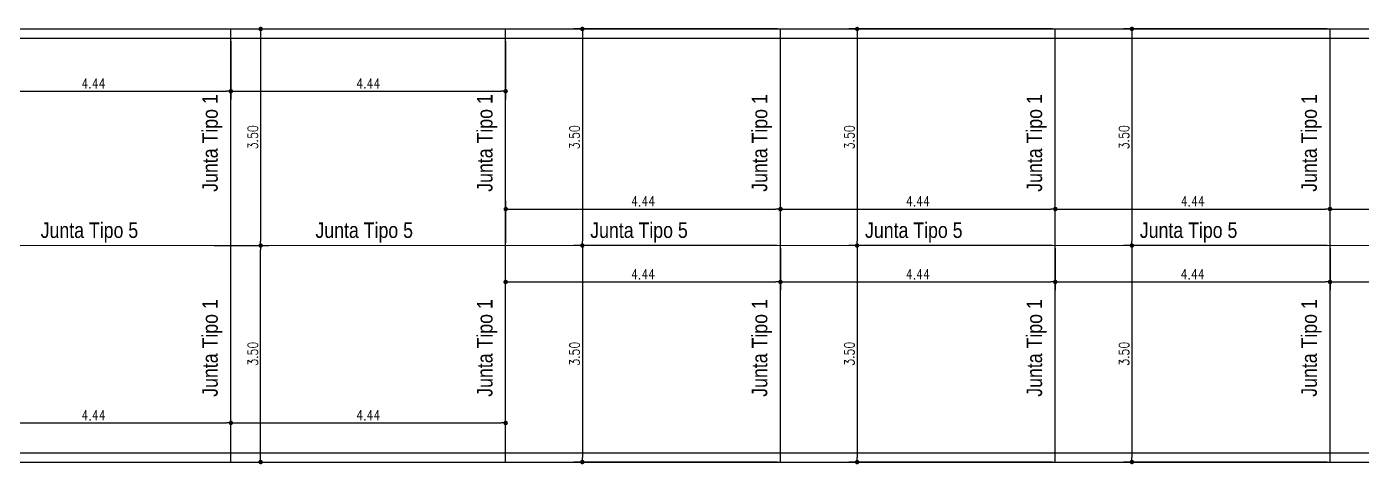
# Model space of a CAD drawing. Header units: millimetres. Extents: x 28448 to 57563, y -116865 to -58388.
# Drawn here: x 28640.66 to 28662.24, y -58461.55 to -58454.48 of the extents above; entities that cross this region are included whole.
import ezdxf

# ---------------------------------------------------------------- set-up
doc = ezdxf.new("R2010")
doc.units = ezdxf.units.MM
doc.header["$PDMODE"] = 35
doc.header["$PDSIZE"] = 0.5
doc.layers.get('DEFPOINTS').update_dxf_attribs({"color": 252, "lineweight": 5})
doc.layers.add('Proyecto de Pavimento', color=4, linetype='Continuous')
doc.styles.add('Angosta', font='romans.shx', dxfattribs={"width": 0.8})
doc.styles.add('ARIAL', font='ARIALN.TTF')
doc.dimstyles.new('JC_1@100', dxfattribs={"dimscale": 0.9, "dimtxt": 0.18, "dimasz": 0.08, "dimexe": 0.15, "dimexo": 0.05, "dimgap": 0.05, "dimtad": 1, "dimzin": 1, "dimdsep": 46, "dimtxsty": 'Angosta', "dimblk1": 'DOT', "dimblk2": 'DOT', "dimsah": 1, "dimcen": 0.09, "dimclrd": 2, "dimclre": 1, "dimclrt": 3, "dimaunit": 1, "dimadec": 3, "dimazin": 0, "dimtfac": 1.8, "dimtmove": 2, "dimatfit": 3, "dimldrblk": 'DOT', "dimfxl": 0.15, "dimtolj": 1, "dimtzin": 0, "dimarcsym": 0})

# ---------------------------------------------------------------- blocks, each defined once
blk = doc.blocks.new('_Dot')
at = {"color": 0, "linetype": 'ByBlock', "lineweight": -2}
blk.add_line((-0.5, 0), (-1, 0), dxfattribs=at)
at = {"color": 0, "linetype": 'ByBlock', "const_width": 0.5}
blk.add_lwpolyline([(-0.25, 0, 1), (0.25, 0, 1)], format="xyb", close=True, dxfattribs=at)
blk = doc.blocks.new('*D166')
at = {"layer": 'DEFPOINTS', "color": 0, "transparency": 16777216}
for p in [(28639.514, -58454.663), (28643.955, -58454.663), (28643.955, -58455.519)]:
    blk.add_point(p, dxfattribs=at)
at = {"layer": 'Proyecto de Pavimento', "color": 1, "lineweight": -2, "transparency": 16777216}
for p, q in [((28639.514, -58454.708), (28639.514, -58455.654)), ((28643.955, -58454.708), (28643.955, -58455.654))]:
    blk.add_line(p, q, dxfattribs=at)
at = {"layer": 'Proyecto de Pavimento', "color": 2, "lineweight": -2, "transparency": 16777216}
blk.add_line((28639.586, -58455.519), (28643.883, -58455.519), dxfattribs=at)
at = {"layer": 'Proyecto de Pavimento', "color": 2, "lineweight": -2, "transparency": 16777216, "xscale": 0.072, "yscale": 0.072, "zscale": 0.072, "rotation": 180}
blk.add_blockref('_Dot', (28639.514, -58455.519), dxfattribs=at)
at = {"layer": 'Proyecto de Pavimento', "color": 2, "lineweight": -2, "transparency": 16777216, "xscale": 0.072, "yscale": 0.072, "zscale": 0.072}
blk.add_blockref('_Dot', (28643.955, -58455.519), dxfattribs=at)
at = {"layer": 'Proyecto de Pavimento', "color": 3, "transparency": 16777216, "insert": (28641.734, -58455.393), "char_height": 0.162, "attachment_point": 5, "style": 'Angosta'}
blk.add_mtext('\\A1;4.44', dxfattribs=at)
blk = doc.blocks.new('*D167')
at = {"layer": 'DEFPOINTS', "color": 0, "transparency": 16777216}
for p in [(28643.956, -58460.881), (28639.514, -58461.363), (28643.956, -58461.363)]:
    blk.add_point(p, dxfattribs=at)
at = {"layer": 'Proyecto de Pavimento', "color": 1, "lineweight": -2, "transparency": 16777216}
for p, q in [((28639.514, -58461.318), (28639.514, -58460.746)), ((28643.956, -58461.318), (28643.956, -58460.746))]:
    blk.add_line(p, q, dxfattribs=at)
at = {"layer": 'Proyecto de Pavimento', "color": 2, "lineweight": -2, "transparency": 16777216}
blk.add_line((28639.586, -58460.881), (28643.884, -58460.881), dxfattribs=at)
at = {"layer": 'Proyecto de Pavimento', "color": 2, "lineweight": -2, "transparency": 16777216, "xscale": 0.072, "yscale": 0.072, "zscale": 0.072, "rotation": 180}
blk.add_blockref('_Dot', (28639.514, -58460.881), dxfattribs=at)
at = {"layer": 'Proyecto de Pavimento', "color": 2, "lineweight": -2, "transparency": 16777216, "xscale": 0.072, "yscale": 0.072, "zscale": 0.072}
blk.add_blockref('_Dot', (28643.956, -58460.881), dxfattribs=at)
at = {"layer": 'Proyecto de Pavimento', "color": 3, "transparency": 16777216, "insert": (28641.735, -58460.755), "char_height": 0.162, "attachment_point": 5, "style": 'Angosta'}
blk.add_mtext('\\A1;4.44', dxfattribs=at)
blk = doc.blocks.new('*D168')
at = {"layer": 'DEFPOINTS', "color": 0, "transparency": 16777216}
for p in [(28643.66, -58454.513), (28643.66, -58458.013), (28644.437, -58458.013)]:
    blk.add_point(p, dxfattribs=at)
at = {"layer": 'Proyecto de Pavimento', "color": 1, "lineweight": -2, "transparency": 16777216}
for p, q in [((28643.705, -58454.513), (28644.572, -58454.513)), ((28643.705, -58458.013), (28644.572, -58458.013))]:
    blk.add_line(p, q, dxfattribs=at)
at = {"layer": 'Proyecto de Pavimento', "color": 2, "lineweight": -2, "transparency": 16777216}
blk.add_line((28644.437, -58454.585), (28644.437, -58457.941), dxfattribs=at)
at = {"layer": 'Proyecto de Pavimento', "color": 2, "lineweight": -2, "transparency": 16777216, "xscale": 0.072, "yscale": 0.072, "zscale": 0.072}
for p, rotation in [((28644.437, -58454.513), 90), ((28644.437, -58458.013), 270)]:
    blk.add_blockref('_Dot', p, dxfattribs=dict(at, rotation=rotation))
at = {"layer": 'Proyecto de Pavimento', "color": 3, "transparency": 16777216, "insert": (28644.311, -58456.263), "char_height": 0.162, "attachment_point": 5, "rotation": 90, "style": 'Angosta'}
blk.add_mtext('\\A1;3.50', dxfattribs=at)
blk = doc.blocks.new('*D169')
at = {"layer": 'DEFPOINTS', "color": 0, "transparency": 16777216}
for p in [(28643.64, -58458.013), (28644.437, -58458.013), (28643.66, -58461.513)]:
    blk.add_point(p, dxfattribs=at)
at = {"layer": 'Proyecto de Pavimento', "color": 1, "lineweight": -2, "transparency": 16777216}
for p, q in [((28643.685, -58458.013), (28644.572, -58458.013)), ((28643.705, -58461.513), (28644.572, -58461.513))]:
    blk.add_line(p, q, dxfattribs=at)
at = {"layer": 'Proyecto de Pavimento', "color": 2, "lineweight": -2, "transparency": 16777216}
blk.add_line((28644.437, -58461.441), (28644.437, -58458.085), dxfattribs=at)
at = {"layer": 'Proyecto de Pavimento', "color": 2, "lineweight": -2, "transparency": 16777216, "xscale": 0.072, "yscale": 0.072, "zscale": 0.072}
for p, rotation in [((28644.437, -58458.013), 90), ((28644.437, -58461.513), 270)]:
    blk.add_blockref('_Dot', p, dxfattribs=dict(at, rotation=rotation))
at = {"layer": 'Proyecto de Pavimento', "color": 3, "transparency": 16777216, "insert": (28644.311, -58459.763), "char_height": 0.162, "attachment_point": 5, "rotation": 90, "style": 'Angosta'}
blk.add_mtext('\\A1;3.50', dxfattribs=at)
blk = doc.blocks.new('*D170')
at = {"layer": 'DEFPOINTS', "color": 0, "transparency": 16777216}
for p in [(28643.955, -58454.663), (28648.397, -58454.663), (28648.397, -58455.519)]:
    blk.add_point(p, dxfattribs=at)
at = {"layer": 'Proyecto de Pavimento', "color": 1, "lineweight": -2, "transparency": 16777216}
for p, q in [((28643.955, -58454.708), (28643.955, -58455.654)), ((28648.397, -58454.708), (28648.397, -58455.654))]:
    blk.add_line(p, q, dxfattribs=at)
at = {"layer": 'Proyecto de Pavimento', "color": 2, "lineweight": -2, "transparency": 16777216}
blk.add_line((28644.027, -58455.519), (28648.325, -58455.519), dxfattribs=at)
at = {"layer": 'Proyecto de Pavimento', "color": 2, "lineweight": -2, "transparency": 16777216, "xscale": 0.072, "yscale": 0.072, "zscale": 0.072, "rotation": 180}
blk.add_blockref('_Dot', (28643.955, -58455.519), dxfattribs=at)
at = {"layer": 'Proyecto de Pavimento', "color": 2, "lineweight": -2, "transparency": 16777216, "xscale": 0.072, "yscale": 0.072, "zscale": 0.072}
blk.add_blockref('_Dot', (28648.397, -58455.519), dxfattribs=at)
at = {"layer": 'Proyecto de Pavimento', "color": 3, "transparency": 16777216, "insert": (28646.176, -58455.393), "char_height": 0.162, "attachment_point": 5, "style": 'Angosta'}
blk.add_mtext('\\A1;4.44', dxfattribs=at)
blk = doc.blocks.new('*D171')
at = {"layer": 'DEFPOINTS', "color": 0, "transparency": 16777216}
for p in [(28648.397, -58460.881), (28643.956, -58461.363), (28648.397, -58461.363)]:
    blk.add_point(p, dxfattribs=at)
at = {"layer": 'Proyecto de Pavimento', "color": 1, "lineweight": -2, "transparency": 16777216}
for p, q in [((28643.956, -58461.318), (28643.956, -58460.746)), ((28648.397, -58461.318), (28648.397, -58460.746))]:
    blk.add_line(p, q, dxfattribs=at)
at = {"layer": 'Proyecto de Pavimento', "color": 2, "lineweight": -2, "transparency": 16777216}
blk.add_line((28644.028, -58460.881), (28648.325, -58460.881), dxfattribs=at)
at = {"layer": 'Proyecto de Pavimento', "color": 2, "lineweight": -2, "transparency": 16777216, "xscale": 0.072, "yscale": 0.072, "zscale": 0.072, "rotation": 180}
blk.add_blockref('_Dot', (28643.956, -58460.881), dxfattribs=at)
at = {"layer": 'Proyecto de Pavimento', "color": 2, "lineweight": -2, "transparency": 16777216, "xscale": 0.072, "yscale": 0.072, "zscale": 0.072}
blk.add_blockref('_Dot', (28648.397, -58460.881), dxfattribs=at)
at = {"layer": 'Proyecto de Pavimento', "color": 3, "transparency": 16777216, "insert": (28646.176, -58460.755), "char_height": 0.162, "attachment_point": 5, "style": 'Angosta'}
blk.add_mtext('\\A1;4.44', dxfattribs=at)
blk = doc.blocks.new('*D172')
at = {"layer": 'DEFPOINTS', "color": 0, "transparency": 16777216}
for p in [(28652.839, -58457.424), (28648.399, -58458.013, -499.792), (28652.839, -58458.013)]:
    blk.add_point(p, dxfattribs=at)
at = {"layer": 'Proyecto de Pavimento', "color": 1, "lineweight": -2, "transparency": 16777216}
for p, q in [((28648.399, -58457.968), (28648.399, -58457.289)), ((28652.839, -58457.968), (28652.839, -58457.289))]:
    blk.add_line(p, q, dxfattribs=at)
at = {"layer": 'Proyecto de Pavimento', "color": 2, "lineweight": -2, "transparency": 16777216}
blk.add_line((28648.471, -58457.424), (28652.767, -58457.424), dxfattribs=at)
at = {"layer": 'Proyecto de Pavimento', "color": 2, "lineweight": -2, "transparency": 16777216, "xscale": 0.072, "yscale": 0.072, "zscale": 0.072, "rotation": 180}
blk.add_blockref('_Dot', (28648.399, -58457.424), dxfattribs=at)
at = {"layer": 'Proyecto de Pavimento', "color": 2, "lineweight": -2, "transparency": 16777216, "xscale": 0.072, "yscale": 0.072, "zscale": 0.072}
blk.add_blockref('_Dot', (28652.839, -58457.424), dxfattribs=at)
at = {"layer": 'Proyecto de Pavimento', "color": 3, "transparency": 16777216, "insert": (28650.619, -58457.298), "char_height": 0.162, "attachment_point": 5, "style": 'Angosta'}
blk.add_mtext('\\A1;4.44', dxfattribs=at)
blk = doc.blocks.new('*D173')
at = {"layer": 'DEFPOINTS', "color": 0, "transparency": 16777216}
for p in [(28652.839, -58454.513), (28649.637, -58458.013), (28652.839, -58458.013)]:
    blk.add_point(p, dxfattribs=at)
at = {"layer": 'Proyecto de Pavimento', "color": 1, "lineweight": -2, "transparency": 16777216}
for p, q in [((28652.794, -58454.513), (28649.502, -58454.513)), ((28652.794, -58458.013), (28649.502, -58458.013))]:
    blk.add_line(p, q, dxfattribs=at)
at = {"layer": 'Proyecto de Pavimento', "color": 2, "lineweight": -2, "transparency": 16777216}
blk.add_line((28649.637, -58454.585), (28649.637, -58457.941), dxfattribs=at)
at = {"layer": 'Proyecto de Pavimento', "color": 2, "lineweight": -2, "transparency": 16777216, "xscale": 0.072, "yscale": 0.072, "zscale": 0.072}
for p, rotation in [((28649.637, -58454.513), 90), ((28649.637, -58458.013), 270)]:
    blk.add_blockref('_Dot', p, dxfattribs=dict(at, rotation=rotation))
at = {"layer": 'Proyecto de Pavimento', "color": 3, "transparency": 16777216, "insert": (28649.511, -58456.263), "char_height": 0.162, "attachment_point": 5, "rotation": 90, "style": 'Angosta'}
blk.add_mtext('\\A1;3.50', dxfattribs=at)
blk = doc.blocks.new('*D174')
at = {"layer": 'DEFPOINTS', "color": 0, "transparency": 16777216}
for p in [(28652.839, -58458.013), (28649.637, -58461.513), (28652.839, -58461.513)]:
    blk.add_point(p, dxfattribs=at)
at = {"layer": 'Proyecto de Pavimento', "color": 1, "lineweight": -2, "transparency": 16777216}
for p, q in [((28652.794, -58458.013), (28649.502, -58458.013)), ((28652.794, -58461.513), (28649.502, -58461.513))]:
    blk.add_line(p, q, dxfattribs=at)
at = {"layer": 'Proyecto de Pavimento', "color": 2, "lineweight": -2, "transparency": 16777216}
blk.add_line((28649.637, -58458.085), (28649.637, -58461.441), dxfattribs=at)
at = {"layer": 'Proyecto de Pavimento', "color": 2, "lineweight": -2, "transparency": 16777216, "xscale": 0.072, "yscale": 0.072, "zscale": 0.072}
for p, rotation in [((28649.637, -58458.013), 90), ((28649.637, -58461.513), 270)]:
    blk.add_blockref('_Dot', p, dxfattribs=dict(at, rotation=rotation))
at = {"layer": 'Proyecto de Pavimento', "color": 3, "transparency": 16777216, "insert": (28649.511, -58459.763), "char_height": 0.162, "attachment_point": 5, "rotation": 90, "style": 'Angosta'}
blk.add_mtext('\\A1;3.50', dxfattribs=at)
blk = doc.blocks.new('*D175')
at = {"layer": 'DEFPOINTS', "color": 0, "transparency": 16777216}
for p in [(28652.839, -58458.013), (28652.839, -58458.602), (28648.397, -58459.663)]:
    blk.add_point(p, dxfattribs=at)
at = {"layer": 'Proyecto de Pavimento', "color": 1, "lineweight": -2, "transparency": 16777216}
for p, q in [((28652.839, -58458.058), (28652.839, -58458.737)), ((28648.397, -58459.618), (28648.397, -58458.467))]:
    blk.add_line(p, q, dxfattribs=at)
at = {"layer": 'Proyecto de Pavimento', "color": 2, "lineweight": -2, "transparency": 16777216}
blk.add_line((28648.469, -58458.602), (28652.767, -58458.602), dxfattribs=at)
at = {"layer": 'Proyecto de Pavimento', "color": 2, "lineweight": -2, "transparency": 16777216, "xscale": 0.072, "yscale": 0.072, "zscale": 0.072, "rotation": 180}
blk.add_blockref('_Dot', (28648.397, -58458.602), dxfattribs=at)
at = {"layer": 'Proyecto de Pavimento', "color": 2, "lineweight": -2, "transparency": 16777216, "xscale": 0.072, "yscale": 0.072, "zscale": 0.072}
blk.add_blockref('_Dot', (28652.839, -58458.602), dxfattribs=at)
at = {"layer": 'Proyecto de Pavimento', "color": 3, "transparency": 16777216, "insert": (28650.618, -58458.476), "char_height": 0.162, "attachment_point": 5, "style": 'Angosta'}
blk.add_mtext('\\A1;4.44', dxfattribs=at)
blk = doc.blocks.new('*D176')
at = {"layer": 'DEFPOINTS', "color": 0, "transparency": 16777216}
for p in [(28657.281, -58457.423), (28652.841, -58458.013, -499.792), (28657.281, -58458.013)]:
    blk.add_point(p, dxfattribs=at)
at = {"layer": 'Proyecto de Pavimento', "color": 1, "lineweight": -2, "transparency": 16777216}
for p, q in [((28652.841, -58457.968), (28652.841, -58457.288)), ((28657.281, -58457.968), (28657.281, -58457.288))]:
    blk.add_line(p, q, dxfattribs=at)
at = {"layer": 'Proyecto de Pavimento', "color": 2, "lineweight": -2, "transparency": 16777216}
blk.add_line((28652.913, -58457.423), (28657.209, -58457.423), dxfattribs=at)
at = {"layer": 'Proyecto de Pavimento', "color": 2, "lineweight": -2, "transparency": 16777216, "xscale": 0.072, "yscale": 0.072, "zscale": 0.072, "rotation": 180}
blk.add_blockref('_Dot', (28652.841, -58457.423), dxfattribs=at)
at = {"layer": 'Proyecto de Pavimento', "color": 2, "lineweight": -2, "transparency": 16777216, "xscale": 0.072, "yscale": 0.072, "zscale": 0.072}
blk.add_blockref('_Dot', (28657.281, -58457.423), dxfattribs=at)
at = {"layer": 'Proyecto de Pavimento', "color": 3, "transparency": 16777216, "insert": (28655.061, -58457.297), "char_height": 0.162, "attachment_point": 5, "style": 'Angosta'}
blk.add_mtext('\\A1;4.44', dxfattribs=at)
blk = doc.blocks.new('*D177')
at = {"layer": 'DEFPOINTS', "color": 0, "transparency": 16777216}
for p in [(28657.281, -58454.513), (28654.079, -58458.013), (28657.281, -58458.013)]:
    blk.add_point(p, dxfattribs=at)
at = {"layer": 'Proyecto de Pavimento', "color": 1, "lineweight": -2, "transparency": 16777216}
for p, q in [((28657.236, -58454.513), (28653.944, -58454.513)), ((28657.236, -58458.013), (28653.944, -58458.013))]:
    blk.add_line(p, q, dxfattribs=at)
at = {"layer": 'Proyecto de Pavimento', "color": 2, "lineweight": -2, "transparency": 16777216}
blk.add_line((28654.079, -58454.585), (28654.079, -58457.941), dxfattribs=at)
at = {"layer": 'Proyecto de Pavimento', "color": 2, "lineweight": -2, "transparency": 16777216, "xscale": 0.072, "yscale": 0.072, "zscale": 0.072}
for p, rotation in [((28654.079, -58454.513), 90), ((28654.079, -58458.013), 270)]:
    blk.add_blockref('_Dot', p, dxfattribs=dict(at, rotation=rotation))
at = {"layer": 'Proyecto de Pavimento', "color": 3, "transparency": 16777216, "insert": (28653.953, -58456.263), "char_height": 0.162, "attachment_point": 5, "rotation": 90, "style": 'Angosta'}
blk.add_mtext('\\A1;3.50', dxfattribs=at)
blk = doc.blocks.new('*D178')
at = {"layer": 'DEFPOINTS', "color": 0, "transparency": 16777216}
for p in [(28657.281, -58458.013), (28654.079, -58461.513), (28657.281, -58461.513)]:
    blk.add_point(p, dxfattribs=at)
at = {"layer": 'Proyecto de Pavimento', "color": 1, "lineweight": -2, "transparency": 16777216}
for p, q in [((28657.236, -58458.013), (28653.944, -58458.013)), ((28657.236, -58461.513), (28653.944, -58461.513))]:
    blk.add_line(p, q, dxfattribs=at)
at = {"layer": 'Proyecto de Pavimento', "color": 2, "lineweight": -2, "transparency": 16777216}
blk.add_line((28654.079, -58458.085), (28654.079, -58461.441), dxfattribs=at)
at = {"layer": 'Proyecto de Pavimento', "color": 2, "lineweight": -2, "transparency": 16777216, "xscale": 0.072, "yscale": 0.072, "zscale": 0.072}
for p, rotation in [((28654.079, -58458.013), 90), ((28654.079, -58461.513), 270)]:
    blk.add_blockref('_Dot', p, dxfattribs=dict(at, rotation=rotation))
at = {"layer": 'Proyecto de Pavimento', "color": 3, "transparency": 16777216, "insert": (28653.953, -58459.763), "char_height": 0.162, "attachment_point": 5, "rotation": 90, "style": 'Angosta'}
blk.add_mtext('\\A1;3.50', dxfattribs=at)
blk = doc.blocks.new('*D179')
at = {"layer": 'DEFPOINTS', "color": 0, "transparency": 16777216}
for p in [(28657.281, -58458.013), (28657.281, -58458.602), (28652.839, -58459.663)]:
    blk.add_point(p, dxfattribs=at)
at = {"layer": 'Proyecto de Pavimento', "color": 1, "lineweight": -2, "transparency": 16777216}
for p, q in [((28657.281, -58458.058), (28657.281, -58458.737)), ((28652.839, -58459.618), (28652.839, -58458.467))]:
    blk.add_line(p, q, dxfattribs=at)
at = {"layer": 'Proyecto de Pavimento', "color": 2, "lineweight": -2, "transparency": 16777216}
blk.add_line((28652.911, -58458.602), (28657.209, -58458.602), dxfattribs=at)
at = {"layer": 'Proyecto de Pavimento', "color": 2, "lineweight": -2, "transparency": 16777216, "xscale": 0.072, "yscale": 0.072, "zscale": 0.072, "rotation": 180}
blk.add_blockref('_Dot', (28652.839, -58458.602), dxfattribs=at)
at = {"layer": 'Proyecto de Pavimento', "color": 2, "lineweight": -2, "transparency": 16777216, "xscale": 0.072, "yscale": 0.072, "zscale": 0.072}
blk.add_blockref('_Dot', (28657.281, -58458.602), dxfattribs=at)
at = {"layer": 'Proyecto de Pavimento', "color": 3, "transparency": 16777216, "insert": (28655.06, -58458.476), "char_height": 0.162, "attachment_point": 5, "style": 'Angosta'}
blk.add_mtext('\\A1;4.44', dxfattribs=at)
blk = doc.blocks.new('*D180')
at = {"layer": 'DEFPOINTS', "color": 0, "transparency": 16777216}
for p in [(28661.723, -58457.423), (28657.282, -58458.013, -499.792), (28661.723, -58458.013)]:
    blk.add_point(p, dxfattribs=at)
at = {"layer": 'Proyecto de Pavimento', "color": 1, "lineweight": -2, "transparency": 16777216}
for p, q in [((28657.282, -58457.968), (28657.282, -58457.288)), ((28661.723, -58457.968), (28661.723, -58457.288))]:
    blk.add_line(p, q, dxfattribs=at)
at = {"layer": 'Proyecto de Pavimento', "color": 2, "lineweight": -2, "transparency": 16777216}
blk.add_line((28657.354, -58457.423), (28661.651, -58457.423), dxfattribs=at)
at = {"layer": 'Proyecto de Pavimento', "color": 2, "lineweight": -2, "transparency": 16777216, "xscale": 0.072, "yscale": 0.072, "zscale": 0.072, "rotation": 180}
blk.add_blockref('_Dot', (28657.282, -58457.423), dxfattribs=at)
at = {"layer": 'Proyecto de Pavimento', "color": 2, "lineweight": -2, "transparency": 16777216, "xscale": 0.072, "yscale": 0.072, "zscale": 0.072}
blk.add_blockref('_Dot', (28661.723, -58457.423), dxfattribs=at)
at = {"layer": 'Proyecto de Pavimento', "color": 3, "transparency": 16777216, "insert": (28659.503, -58457.297), "char_height": 0.162, "attachment_point": 5, "style": 'Angosta'}
blk.add_mtext('\\A1;4.44', dxfattribs=at)
blk = doc.blocks.new('*D181')
at = {"layer": 'DEFPOINTS', "color": 0, "transparency": 16777216}
for p in [(28661.723, -58454.512), (28658.52, -58458.013), (28661.723, -58458.013)]:
    blk.add_point(p, dxfattribs=at)
at = {"layer": 'Proyecto de Pavimento', "color": 1, "lineweight": -2, "transparency": 16777216}
for p, q in [((28661.678, -58454.512), (28658.385, -58454.512)), ((28661.678, -58458.013), (28658.385, -58458.013))]:
    blk.add_line(p, q, dxfattribs=at)
at = {"layer": 'Proyecto de Pavimento', "color": 2, "lineweight": -2, "transparency": 16777216}
blk.add_line((28658.52, -58454.584), (28658.52, -58457.941), dxfattribs=at)
at = {"layer": 'Proyecto de Pavimento', "color": 2, "lineweight": -2, "transparency": 16777216, "xscale": 0.072, "yscale": 0.072, "zscale": 0.072}
for p, rotation in [((28658.52, -58454.512), 90), ((28658.52, -58458.013), 270)]:
    blk.add_blockref('_Dot', p, dxfattribs=dict(at, rotation=rotation))
at = {"layer": 'Proyecto de Pavimento', "color": 3, "transparency": 16777216, "insert": (28658.394, -58456.263), "char_height": 0.162, "attachment_point": 5, "rotation": 90, "style": 'Angosta'}
blk.add_mtext('\\A1;3.50', dxfattribs=at)
blk = doc.blocks.new('*D182')
at = {"layer": 'DEFPOINTS', "color": 0, "transparency": 16777216}
for p in [(28661.723, -58458.013), (28658.52, -58461.512), (28661.723, -58461.512)]:
    blk.add_point(p, dxfattribs=at)
at = {"layer": 'Proyecto de Pavimento', "color": 1, "lineweight": -2, "transparency": 16777216}
for p, q in [((28661.678, -58458.013), (28658.385, -58458.013)), ((28661.678, -58461.512), (28658.385, -58461.512))]:
    blk.add_line(p, q, dxfattribs=at)
at = {"layer": 'Proyecto de Pavimento', "color": 2, "lineweight": -2, "transparency": 16777216}
blk.add_line((28658.52, -58458.085), (28658.52, -58461.44), dxfattribs=at)
at = {"layer": 'Proyecto de Pavimento', "color": 2, "lineweight": -2, "transparency": 16777216, "xscale": 0.072, "yscale": 0.072, "zscale": 0.072}
for p, rotation in [((28658.52, -58458.013), 90), ((28658.52, -58461.512), 270)]:
    blk.add_blockref('_Dot', p, dxfattribs=dict(at, rotation=rotation))
at = {"layer": 'Proyecto de Pavimento', "color": 3, "transparency": 16777216, "insert": (28658.394, -58459.763), "char_height": 0.162, "attachment_point": 5, "rotation": 90, "style": 'Angosta'}
blk.add_mtext('\\A1;3.50', dxfattribs=at)
blk = doc.blocks.new('*D183')
at = {"layer": 'DEFPOINTS', "color": 0, "transparency": 16777216}
for p in [(28661.723, -58458.012), (28661.723, -58458.602), (28657.281, -58459.663)]:
    blk.add_point(p, dxfattribs=at)
at = {"layer": 'Proyecto de Pavimento', "color": 1, "lineweight": -2, "transparency": 16777216}
for p, q in [((28661.723, -58458.057), (28661.723, -58458.737)), ((28657.281, -58459.618), (28657.281, -58458.467))]:
    blk.add_line(p, q, dxfattribs=at)
at = {"layer": 'Proyecto de Pavimento', "color": 2, "lineweight": -2, "transparency": 16777216}
blk.add_line((28657.353, -58458.602), (28661.651, -58458.602), dxfattribs=at)
at = {"layer": 'Proyecto de Pavimento', "color": 2, "lineweight": -2, "transparency": 16777216, "xscale": 0.072, "yscale": 0.072, "zscale": 0.072, "rotation": 180}
blk.add_blockref('_Dot', (28657.281, -58458.602), dxfattribs=at)
at = {"layer": 'Proyecto de Pavimento', "color": 2, "lineweight": -2, "transparency": 16777216, "xscale": 0.072, "yscale": 0.072, "zscale": 0.072}
blk.add_blockref('_Dot', (28661.723, -58458.602), dxfattribs=at)
at = {"layer": 'Proyecto de Pavimento', "color": 3, "transparency": 16777216, "insert": (28659.502, -58458.476), "char_height": 0.162, "attachment_point": 5, "style": 'Angosta'}
blk.add_mtext('\\A1;4.44', dxfattribs=at)
blk = doc.blocks.new('*D184')
at = {"layer": 'DEFPOINTS', "color": 0, "transparency": 16777216}
for p in [(28666.164, -58457.423), (28661.724, -58458.013, -499.792), (28666.164, -58458.012)]:
    blk.add_point(p, dxfattribs=at)
at = {"layer": 'Proyecto de Pavimento', "color": 1, "lineweight": -2, "transparency": 16777216}
for p, q in [((28661.724, -58457.968), (28661.724, -58457.288)), ((28666.164, -58457.967), (28666.164, -58457.288))]:
    blk.add_line(p, q, dxfattribs=at)
at = {"layer": 'Proyecto de Pavimento', "color": 2, "lineweight": -2, "transparency": 16777216}
blk.add_line((28661.796, -58457.423), (28666.092, -58457.423), dxfattribs=at)
at = {"layer": 'Proyecto de Pavimento', "color": 2, "lineweight": -2, "transparency": 16777216, "xscale": 0.072, "yscale": 0.072, "zscale": 0.072, "rotation": 180}
blk.add_blockref('_Dot', (28661.724, -58457.423), dxfattribs=at)
at = {"layer": 'Proyecto de Pavimento', "color": 2, "lineweight": -2, "transparency": 16777216, "xscale": 0.072, "yscale": 0.072, "zscale": 0.072}
blk.add_blockref('_Dot', (28666.164, -58457.423), dxfattribs=at)
at = {"layer": 'Proyecto de Pavimento', "color": 3, "transparency": 16777216, "insert": (28663.944, -58457.297), "char_height": 0.162, "attachment_point": 5, "style": 'Angosta'}
blk.add_mtext('\\A1;4.44', dxfattribs=at)
blk = doc.blocks.new('*D187')
at = {"layer": 'DEFPOINTS', "color": 0, "transparency": 16777216}
for p in [(28666.164, -58458.012), (28666.164, -58458.602), (28661.723, -58459.663)]:
    blk.add_point(p, dxfattribs=at)
at = {"layer": 'Proyecto de Pavimento', "color": 1, "lineweight": -2, "transparency": 16777216}
for p, q in [((28666.164, -58458.057), (28666.164, -58458.737)), ((28661.723, -58459.618), (28661.723, -58458.467))]:
    blk.add_line(p, q, dxfattribs=at)
at = {"layer": 'Proyecto de Pavimento', "color": 2, "lineweight": -2, "transparency": 16777216}
blk.add_line((28661.795, -58458.602), (28666.092, -58458.602), dxfattribs=at)
at = {"layer": 'Proyecto de Pavimento', "color": 2, "lineweight": -2, "transparency": 16777216, "xscale": 0.072, "yscale": 0.072, "zscale": 0.072, "rotation": 180}
blk.add_blockref('_Dot', (28661.723, -58458.602), dxfattribs=at)
at = {"layer": 'Proyecto de Pavimento', "color": 2, "lineweight": -2, "transparency": 16777216, "xscale": 0.072, "yscale": 0.072, "zscale": 0.072}
blk.add_blockref('_Dot', (28666.164, -58458.602), dxfattribs=at)
at = {"layer": 'Proyecto de Pavimento', "color": 3, "transparency": 16777216, "insert": (28663.944, -58458.476), "char_height": 0.162, "attachment_point": 5, "style": 'Angosta'}
blk.add_mtext('\\A1;4.44', dxfattribs=at)

msp = doc.modelspace()

# ---------------------------------------------------------------- linework, layer by layer
at = {"layer": 'Proyecto de Pavimento'}
for p, q in [((28549.0449, -58454.5155), (28715.0865, -58454.511)), ((28549.2307, -58454.6655), (28714.9376, -58454.661)), ((28549.2307, -58461.3655), (28715.0848, -58461.361)), ((28549.2307, -58461.5155), (28715.0867, -58461.511))]:
    msp.add_line(p, q, dxfattribs=at)
at = {"layer": 'Proyecto de Pavimento', "color": 3}
for points in [[(28643.9555, -58461.5129), (28643.9553, -58454.5129)], [(28648.3973, -58461.5128), (28648.3971, -58454.5128)], [(28652.8391, -58461.5127), (28652.8389, -58454.5127)], [(28657.2809, -58461.5125), (28657.2807, -58454.5125)], [(28661.7227, -58461.5124), (28661.7225, -58454.5124)]]:
    msp.add_lwpolyline(points, dxfattribs=at)
at = {"layer": 'Proyecto de Pavimento', "color": 7}
msp.add_lwpolyline([(28715.0548, -58458.011), (28537.3524, -58458.0159)], dxfattribs=at)
at = {"layer": 'Proyecto de Pavimento'}
msp.add_lwpolyline([(28537.3525, -58461.5158), (28549.0449, -58461.5155), (28715.0242, -58461.511)], dxfattribs=at)

# ---------------------------------------------------------------- texts
at = {"layer": 'Proyecto de Pavimento', "color": 0, "style": 'ARIAL'}
for p in [(28643.7431, -58457.1442), (28648.1849, -58457.1441), (28652.6267, -58457.144), (28657.0685, -58457.1439), (28661.5103, -58457.1437), (28643.7431, -58460.4574), (28648.1849, -58460.4573), (28652.6267, -58460.4572), (28657.0685, -58460.457), (28661.5103, -58460.4569)]:
    msp.add_text('Junta Tipo 1', height=0.25, rotation=90, dxfattribs=at).set_placement(p)
for p in [(28640.8813, -58457.8907), (28645.3231, -58457.8905), (28649.7649, -58457.8904), (28654.2066, -58457.8903), (28658.6484, -58457.8902)]:
    msp.add_text('Junta Tipo 5', height=0.25, dxfattribs=at).set_placement(p)

# ---------------------------------------------------------------- dimensions: what is measured, and where the dimension line sits
at = {"layer": 'Proyecto de Pavimento'}
for base, p1, p2, picture, middle in [((28644.4367, -58458.013), (28643.6597, -58454.5129), (28643.6598, -58458.013), '*D168', (28644.3107, -58456.2629)), ((28649.6368, -58458.0128), (28652.8389, -58454.5127), (28652.839, -58458.0128), '*D173', (28649.5108, -58456.2628)), ((28654.0786, -58458.0127), (28657.2807, -58454.5126), (28657.2808, -58458.0127), '*D177', (28653.9526, -58456.2626)), ((28658.5204, -58458.0126), (28661.7225, -58454.5125), (28661.7226, -58458.0126), '*D181', (28658.3944, -58456.2625)), ((28644.4367, -58458.0131), (28643.6598, -58461.5129), (28643.6398, -58458.0131), '*D169', (28644.3107, -58459.763)), ((28649.6368, -58461.5127), (28652.839, -58458.0128), (28652.8391, -58461.5127), '*D174', (28649.5108, -58459.7628)), ((28654.0786, -58461.5126), (28657.2808, -58458.0127), (28657.2809, -58461.5126), '*D178', (28653.9526, -58459.7626)), ((28658.5204, -58461.5125), (28661.7226, -58458.0126), (28661.7227, -58461.5125), '*D182', (28658.3944, -58459.7625))]:
    dim = msp.add_linear_dim(base=base, p1=p1, p2=p2, angle=90, dimstyle='JC_1@100', dxfattribs=at)
    dim.commit()
    dim.dimension.update_dxf_attribs({"geometry": picture, "text_midpoint": middle})
for base, p1, p2, picture, middle in [((28643.9553, -58455.5194), (28639.5136, -58454.663), (28643.9553, -58454.6629), '*D166', (28641.7344, -58455.3934)), ((28648.3971, -58455.5193), (28643.9553, -58454.6629), (28648.3971, -58454.6628), '*D170', (28646.1762, -58455.3933)), ((28652.839, -58457.4236), (28648.3989, -58458.0131, -499.7917), (28652.839, -58458.0128), '*D172', (28650.619, -58457.2976)), ((28657.2808, -58457.4235), (28652.8407, -58458.013, -499.7917), (28657.2808, -58458.0127), '*D176', (28655.0608, -58457.2975)), ((28661.7226, -58457.4233), (28657.2825, -58458.0129, -499.7917), (28661.7226, -58458.0126), '*D180', (28659.5025, -58457.2973)), ((28666.1644, -58457.4232), (28661.7243, -58458.0128, -499.7917), (28666.1644, -58458.0124), '*D184', (28663.9443, -58457.2972)), ((28652.839, -58458.6025), (28648.3973, -58459.663), (28652.839, -58458.0127), '*D175', (28650.6181, -58458.4765)), ((28657.2808, -58458.6024), (28652.8391, -58459.6629), (28657.2808, -58458.0126), '*D179', (28655.0599, -58458.4764)), ((28661.7226, -58458.6022), (28657.2808, -58459.6627), (28661.7226, -58458.0125), '*D183', (28659.5017, -58458.4762)), ((28666.1644, -58458.6021), (28661.7226, -58459.6626), (28666.1644, -58458.0123), '*D187', (28663.9435, -58458.4761)), ((28643.9555, -58460.8808), (28639.5137, -58461.363), (28643.9555, -58461.3629), '*D167', (28641.7346, -58460.7548)), ((28648.3973, -58460.8806), (28643.9555, -58461.3629), (28648.3973, -58461.3628), '*D171', (28646.1764, -58460.7546))]:
    dim = msp.add_linear_dim(base=base, p1=p1, p2=p2, dimstyle='JC_1@100', dxfattribs=at)
    dim.commit()
    dim.dimension.update_dxf_attribs({"geometry": picture, "text_midpoint": middle})

doc.saveas('drawing.dxf')
